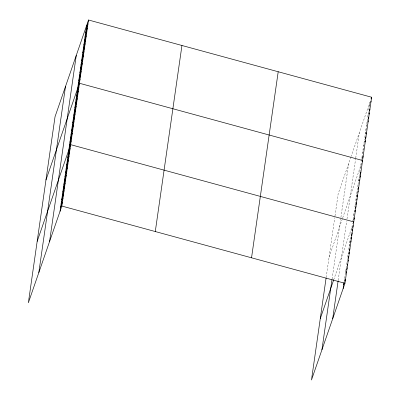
<?xml version="1.0" encoding="UTF-8"?>
<svg xmlns="http://www.w3.org/2000/svg" width="400" height="400" viewBox="0 0 400 400"><rect width="100%" height="100%" fill="white"/><g stroke="black" fill="none" stroke-linecap="round" stroke-linejoin="round"><path stroke-width="0.3" stroke-dasharray="2 1.5" d="M326.17 277.485L334.74 217.665M334.985 215.97L338.14 193.94L350.99 156.84M332.065 279.09L340.66 219.105M340.905 217.41L348.595 163.755M338.2 280.33L346.685 221.125M347 218.935L355.64 158.63M355.725 158.065L359.365 132.65M344.1 281.94L347.005 261.655M347.16 260.56L347.475 258.365M347.635 257.27L348.5 251.24M348.735 249.595L350.7 235.89M350.935 234.245L352.505 223.28M352.82 221.09L352.975 219.99M353.135 218.895L354.625 208.48M354.86 206.835L355.02 205.74M355.255 204.095L358.005 184.905M358.085 184.36L359.025 177.78M359.185 176.685L359.495 174.49M359.81 172.3L361.32 161.765M361.48 160.635L364.56 139.175M364.8 137.48L366.985 122.23M367.15 121.1L367.47 118.84M367.715 117.145L368.525 111.495M368.765 109.8L369.82 102.46L351.19 156.265M369.255 106.415L370.055 104.09M368.12 114.32L368.52 113.16M366.62 125.6L367.025 124.44M365.855 130.135L366.455 128.395M365.285 134.09L366.09 131.765M364.155 141.995L364.555 140.835M363.585 145.95L363.99 144.79M363.02 149.905L363.425 148.745M362.655 153.275L363.055 152.115M361.885 157.81L362.49 156.07M329.075 257.2L342.52 218.375M342.72 217.795L361.56 163.395M358.555 181.07L358.955 179.91M356.355 196.42L356.96 194.675M354.155 211.77L354.555 210.605M353.605 215.605L354.005 214.445M333.72 279.77L351.955 227.12M349.755 242.47L350.56 240.145M349.205 246.305L350.01 243.985M348.105 253.98L348.505 252.82M345.355 273.17L345.96 271.425M344.255 280.84L345.06 278.52"/><path stroke-width="0.6" d="M38.825 272.575L65.49 86.52M49.595 241.475L76.26 55.415M60.05 211.285L86.715 25.225M88.525 20L55.035 116.71L28.37 302.765L61.86 206.06L88.525 20L371.63 97.235L344.965 283.29L311.475 380L326.09 278.035M155.285 231.545L181.95 45.485M251.54 257.805L278.205 71.745M321.93 349.81L331.985 279.64M332.7 318.705L338.125 280.88M343.155 288.515L344.02 282.485M86.145 29.18L87.955 23.955M85.58 33.135L87.39 27.905M85.015 37.085L86.825 31.86M84.445 41.04L86.255 35.815M83.88 44.995L85.69 39.77M83.315 48.95L85.125 43.72M82.745 52.9L84.555 47.675M82.18 56.855L83.99 51.63M81.615 60.81L83.425 55.585M81.045 64.765L82.855 59.535M80.48 68.715L82.29 63.49M79.915 72.67L81.725 67.445M79.345 76.625L81.155 71.4M78.78 80.58L80.59 75.35M78.215 84.53L80.025 79.305M45.97 179.97L79.455 83.26L362.565 160.495L362.16 161.655M77.1 92.325L78.905 87.095M76.55 96.16L78.355 90.935M76 100L77.805 94.77M75.45 103.835L77.255 98.61M74.9 107.675L76.71 102.445M74.35 111.51L76.16 106.285M73.8 115.345L75.61 110.12M73.25 119.185L75.06 113.96M72.7 123.02L74.51 117.795M72.15 126.86L73.96 121.635M71.6 130.695L73.41 125.47M71.05 134.535L72.86 129.31M70.5 138.37L72.31 133.145M69.95 142.21L71.76 136.985M69.4 146.045L71.21 140.82M37.17 241.365L70.66 144.66L353.765 221.89L353.36 223.055M68.3 153.72L70.11 148.495M67.75 157.56L69.56 152.335M67.2 161.395L69.01 156.17M66.65 165.235L68.46 160.01M66.1 169.07L67.91 163.845M65.55 172.91L67.36 167.685M65 176.745L66.81 171.52M64.45 180.585L66.26 175.36M63.9 184.42L65.71 179.195M63.35 188.26L65.16 183.035M62.8 192.095L64.61 186.87M62.25 195.935L64.06 190.71M61.7 199.77L63.51 194.545M61.15 203.61L62.96 198.385M60.6 207.445L62.41 202.22M371.025 98.975L371.63 97.235M370.66 102.35L371.065 101.19M369.325 110.835L369.93 109.095M368.96 114.21L369.365 113.05M368.195 118.745L368.795 117.005M367.83 122.12L368.23 120.955M366.13 133.98L366.53 132.815M365.36 138.515L365.965 136.77M364.995 141.885L365.395 140.725M362.525 158.28L363.13 156.54M360.11 174.33L360.915 172.005M359.76 177.585L360.365 175.845M359.41 180.84L359.815 179.68M358.11 189.095L358.715 187.355M357.76 192.355L358.165 191.195M357.01 196.77L357.615 195.03M356.66 200.03L357.065 198.87M355.71 205.03L356.515 202.705M355.36 208.285L355.965 206.545M355.01 211.54L355.415 210.38M353.71 219.795L354.315 218.055M320.275 318.6L333.72 279.77M352.61 227.47L353.215 225.73M352.26 230.73L352.665 229.565M351.31 235.725L352.115 233.405M350.96 238.985L351.565 237.24M350.615 242.24L351.015 241.08M349.31 250.495L349.915 248.755M348.965 253.755L349.365 252.59M348.21 258.17L348.815 256.43M347.865 261.43L348.265 260.265M347.315 265.265L347.715 264.105M346.56 269.685L347.165 267.94M346.215 272.94L346.615 271.78M343.705 284.68L344.31 282.94M344.91 281.195L345.515 279.455M61.86 206.06L344.965 283.29"/></g></svg>
